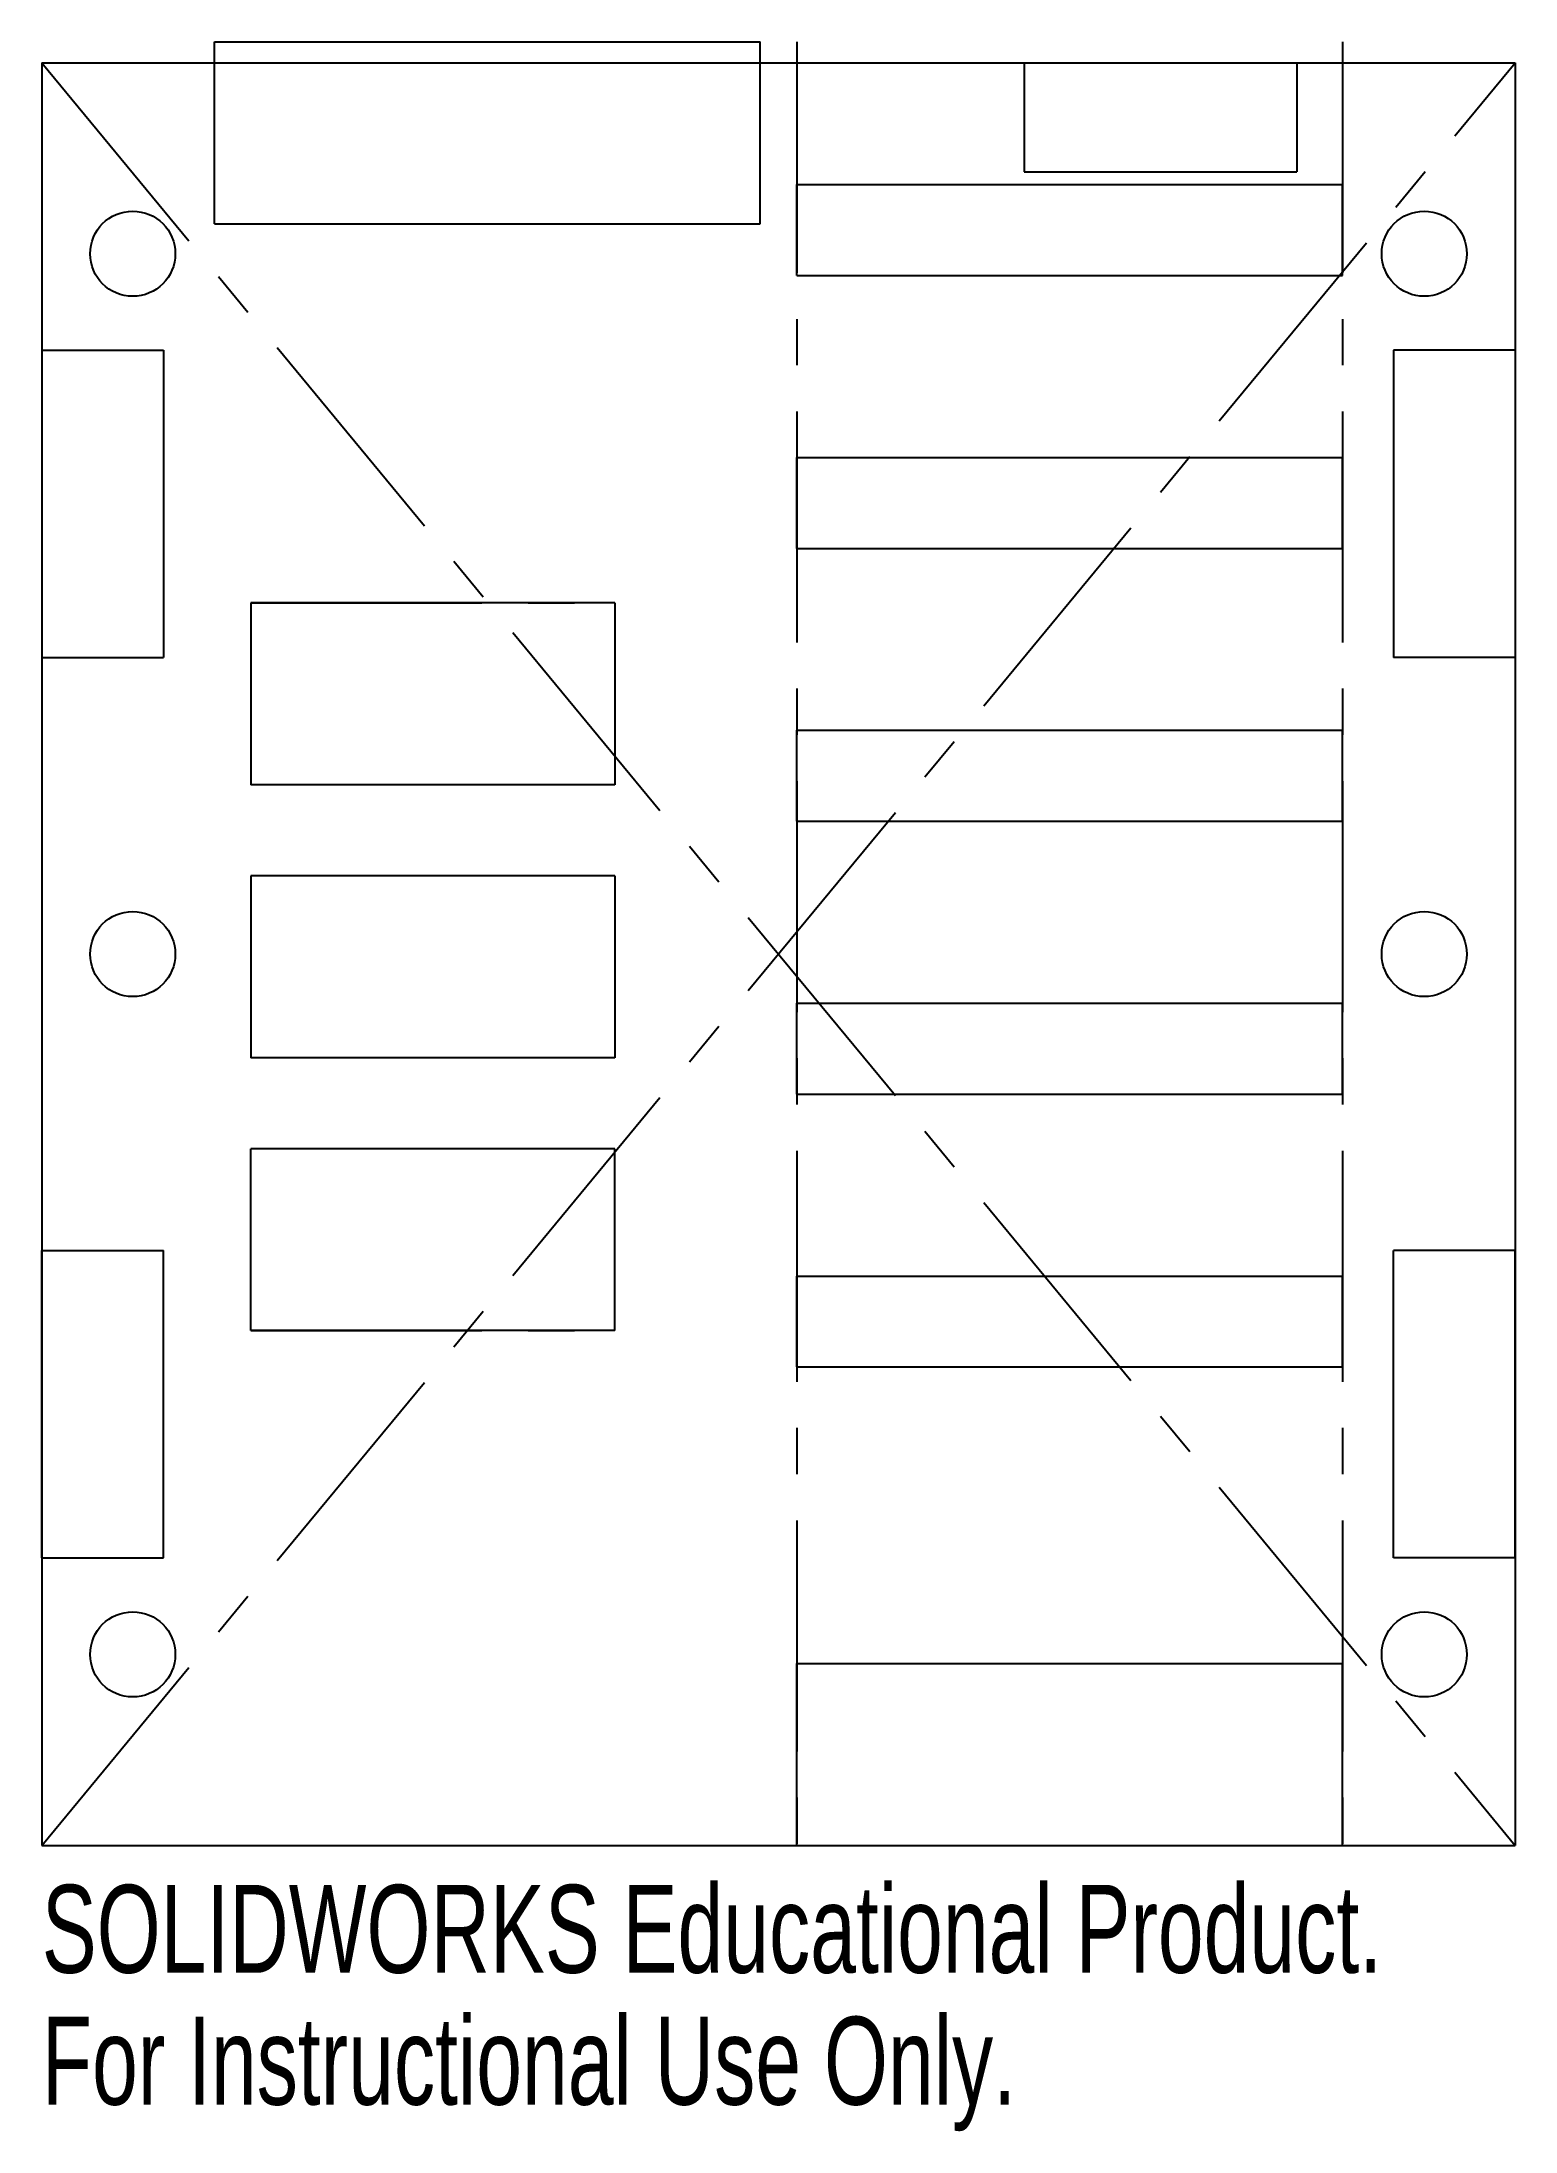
# Model space of a CAD drawing. Header units: millimetres. Extents: x -40 to 40, y -65 to 50.
import ezdxf

# ---------------------------------------------------------------- set-up
doc = ezdxf.new("R2010")
doc.units = ezdxf.units.MM
doc.header["$PDSIZE"] = -1
doc.linetypes.add('CENTERX2', pattern=[20.32, 12.7, -2.54, 2.54, -2.54])
doc.styles.add('SLDTEXTSTYLE0', font='TXT', dxfattribs={"width": 0.7})

msp = doc.modelspace()

# ---------------------------------------------------------------- linework, layer by layer
at = {"color": 7, "linetype": 'Continuous'}
for p, q in [((-31, 40.15), (-31, 50.15)), ((-31, 50.15), (-1, 50.15)), ((-1, 40.15), (-1, 50.15)), ((-40.5, 49), (40.5, 49)), ((-40.5, 49), (-40.5, -49)), ((13.5, 49), (28.5, 49)), ((13.5, 49), (13.5, 43)), ((28.5, 49), (28.5, 43)), ((40.5, 49), (40.5, -49)), ((13.5, 43), (28.5, 43)), ((1, 37.3), (1, 42.3)), ((1, 42.3), (31, 42.3)), ((31, 37.3), (31, 42.3)), ((-31, 40.15), (-1, 40.15)), ((1, 37.3), (31, 37.3)), ((-40.5, 33.2), (-33.8, 33.2)), ((-40.5, 33.2), (-40.5, 16.3)), ((-33.8, 33.2), (-33.8, 16.3)), ((33.8, 33.2), (33.8, 16.3)), ((40.5, 33.2), (33.8, 33.2)), ((40.5, 33.2), (40.5, 16.3)), ((1, 22.3), (1, 27.3)), ((1, 27.3), (31, 27.3)), ((31, 22.3), (31, 27.3)), ((1, 22.3), (31, 22.3)), ((-9, 19.3), (-29, 19.3)), ((-29, 19.3), (-29, 9.3)), ((-9, 19.3), (-9, 9.3)), ((-40.5, 16.3), (-33.8, 16.3)), ((40.5, 16.3), (33.8, 16.3)), ((1, 7.3), (1, 12.3)), ((1, 12.3), (31, 12.3)), ((31, 7.3), (31, 12.3)), ((-9, 9.3), (-29, 9.3)), ((1, 7.3), (31, 7.3)), ((-9, 4.3), (-29, 4.3)), ((-29, 4.3), (-29, -5.7)), ((-9, 4.3), (-9, -5.7)), ((1, -7.7), (1, -2.7)), ((1, -2.7), (31, -2.7)), ((31, -7.7), (31, -2.7)), ((-9, -5.7), (-29, -5.7)), ((1, -7.7), (31, -7.7)), ((-9, -10.7), (-29, -10.7)), ((-29, -20.7), (-29, -10.7)), ((-9, -20.7), (-9, -10.7)), ((-40.5, -16.3), (-33.8, -16.3)), ((-40.5, -33.2), (-40.5, -16.3)), ((-33.8, -33.2), (-33.8, -16.3)), ((33.8, -33.2), (33.8, -16.3)), ((40.5, -16.3), (33.8, -16.3)), ((40.5, -33.2), (40.5, -16.3)), ((1, -22.7), (1, -17.7)), ((1, -17.7), (31, -17.7)), ((31, -22.7), (31, -17.7)), ((-9, -20.7), (-29, -20.7)), ((1, -22.7), (31, -22.7)), ((-40.5, -33.2), (-33.8, -33.2)), ((40.5, -33.2), (33.8, -33.2)), ((1, -49), (1, -39)), ((1, -39), (31, -39)), ((31, -49), (31, -39)), ((-40.5, -49), (40.5, -49)), ((1, -49), (31, -49))]:
    msp.add_line(p, q, dxfattribs=at)
at = {"color": 7, "linetype": 'CENTERX2'}
for p, q in [((1, 50.15), (1, -50.15)), ((31, 50.15), (31, -50.15)), ((-40.5, 49), (40.5, -49)), ((-40.5, -49), (40.5, 49)), ((-29, 19.3), (-9, 19.3)), ((-29, -20.7), (-9, -20.7))]:
    msp.add_line(p, q, dxfattribs=at)
at = {"color": 7, "linetype": 'Continuous'}
for centre in [(-35.5, 38.5), (35.5, 38.5), (-35.5, 0), (35.5, 0), (-35.5, -38.5), (35.5, -38.5)]:
    msp.add_circle(centre, 2.34, dxfattribs=at)
msp.add_point((0, 0), dxfattribs=at)

# ---------------------------------------------------------------- texts
at = {"color": 7, "linetype": 'Continuous', "char_height": 4.8336, "attachment_point": 1, "style": 'SLDTEXTSTYLE0'}
for s, insert in [('SOLIDWORKS Educational Product.', (-40.5, -51.17)), ('For Instructional Use Only.', (-40.5, -58.42))]:
    msp.add_mtext(s, dxfattribs=dict(at, insert=insert))

doc.saveas('drawing.dxf')
